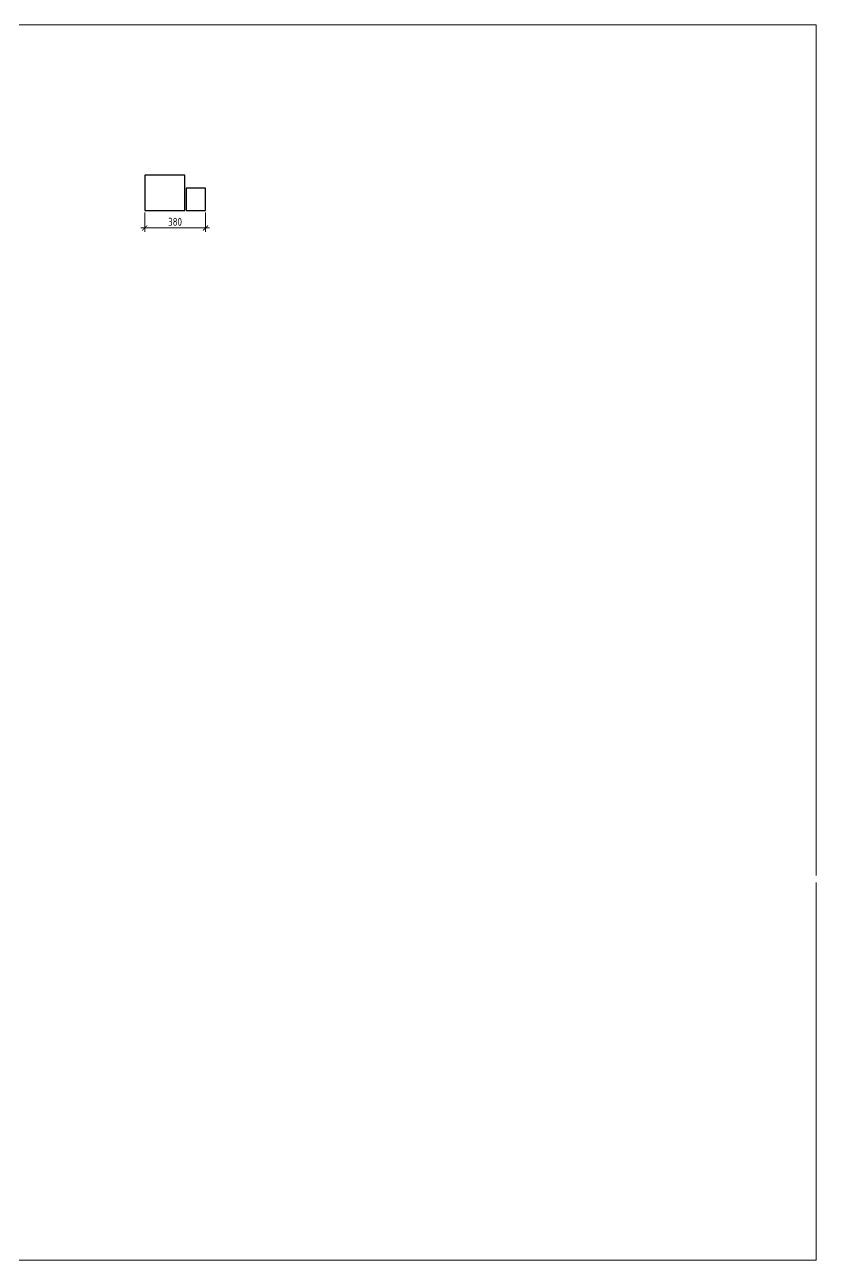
# Model space of a CAD drawing. Header units: millimetres. Extents: x -112594 to 313336, y -1917 to 255843.
# Drawn here: x 64451 to 89204, y 191642 to 230245 of the extents above; entities that cross this region are included whole.
import ezdxf

# ---------------------------------------------------------------- set-up
doc = ezdxf.new("R2010")
doc.units = ezdxf.units.MM
doc.header["$MEASUREMENT"] = 0
doc.layers.add('МОНОЛИТ', color=2, linetype='Continuous', lineweight=30)
doc.layers.add('размеры', color=4, linetype='Continuous', lineweight=15)
doc.styles.add('ГОСТ 2.304', font='CS_Gost2304.shx')
doc.dimstyles.new('SPDS 20', dxfattribs={"dimscale": 100, "dimtxt": 2.5, "dimasz": 1.6, "dimexe": 1.25, "dimexo": 0.625, "dimtad": 1, "dimdec": 0, "dimlfac": 0.2, "dimrnd": 0.001, "dimtxsty": 'ГОСТ 2.304', "dimblk": 'ARCHTICK', "dimcen": 1.6, "dimdle": 1.25, "dimclrd": 256, "dimclre": 256, "dimclrt": 256, "dimadec": 0, "dimazin": 2, "dimtfac": 0.75, "dimtdec": 0, "dimtmove": 1, "dimatfit": 3, "dimfxl": 1, "dimtolj": 1, "dimlwd": -1, "dimlwe": -1, "dimarcsym": 1})

# ---------------------------------------------------------------- blocks, each defined once
blk = doc.blocks.new('_ArchTick')
at = {"color": 0, "linetype": 'ByBlock', "const_width": 0.15}
blk.add_lwpolyline([(-0.5, -0.5), (0.5, 0.5)], dxfattribs=at)
blk = doc.blocks.new('*D275')
at = {"layer": 'размеры', "ltscale": 100, "transparency": 16777216}
for p, q in [((68204, 224379), (68204, 223769)), ((70104, 224379), (70104, 223769)), ((68079, 223894), (70229, 223894))]:
    blk.add_line(p, q, dxfattribs=at)
at = {"layer": 'размеры', "ltscale": 100, "transparency": 16777216, "xscale": 160, "yscale": 160, "zscale": 160, "rotation": 180}
blk.add_blockref('_ArchTick', (68204, 223894), dxfattribs=at)
at = {"layer": 'размеры', "ltscale": 100, "transparency": 16777216, "xscale": 160, "yscale": 160, "zscale": 160}
blk.add_blockref('_ArchTick', (70104, 223894), dxfattribs=at)
at = {"layer": 'размеры', "ltscale": 100, "transparency": 16777216, "insert": (69154, 224087), "char_height": 250, "attachment_point": 5, "style": 'ГОСТ 2.304'}
blk.add_mtext('\\A1;380', dxfattribs=at)

msp = doc.modelspace()

# ---------------------------------------------------------------- linework, layer by layer
at = {"layer": 'МОНОЛИТ', "color": 110, "linetype": 'Continuous', "ltscale": 100}
msp.add_lwpolyline([(68203.6992, 224441.43075), (69453.6992, 224441.43075), (69453.6992, 225541.43075), (68203.6992, 225541.43075)], close=True, dxfattribs=at)
at = {"layer": 'МОНОЛИТ', "color": 190, "linetype": 'Continuous', "ltscale": 100}
msp.add_lwpolyline([(69503.6992, 224441.43075), (70103.6992, 224441.43075), (70103.6992, 225141.43075), (69503.6992, 225141.43075)], close=True, dxfattribs=at)
at = {"layer": 'размеры', "color": 1, "ltscale": 20}
msp.add_lwpolyline([(89204.12779, 203442.92127), (89204.12779, 191641.5199), (13476.9704, 191641.5199), (13476.9704, 230245.44666), (89204.12779, 230245.44666), (89204.12779, 203666.35904)], dxfattribs=at)

# ---------------------------------------------------------------- dimensions: what is measured, and where the dimension line sits
at = {"layer": 'размеры', "ltscale": 100}
dim = msp.add_linear_dim(base=(70103.6992, 223893.88005), p1=(68203.6992, 224441.43075), p2=(70103.6992, 224441.43075), dimstyle='SPDS 20', override={"dimscale": 100}, dxfattribs=at)
dim.commit()
dim.dimension.update_dxf_attribs({"geometry": '*D275', "text_midpoint": (69153.6992, 224086.55772)})

doc.saveas('drawing.dxf')
